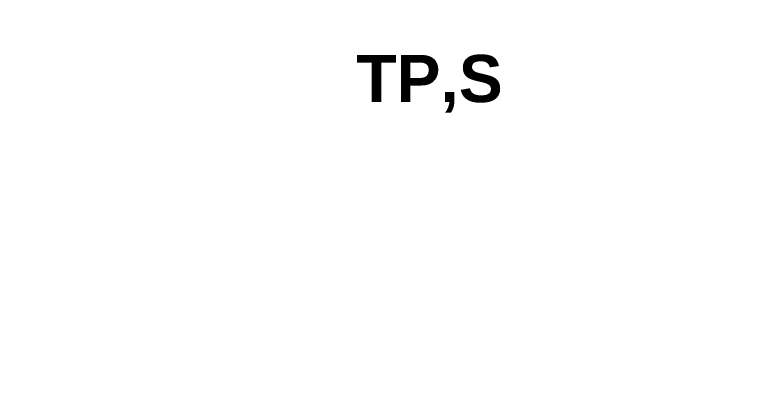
# Model space of a CAD drawing. Header units: millimetres. Extents: x -174 to 283928, y 1291 to 21053.
# Drawn here: x 9812.65 to 9835.05, y 20332.72 to 20343.9 of the extents above; entities that cross this region are included whole.
import ezdxf
from ezdxf.enums import TextEntityAlignment as Align

# ---------------------------------------------------------------- set-up
doc = ezdxf.new("R2010")
doc.units = ezdxf.units.MM
doc.layers.add('Serigraph', color=7, linetype='Continuous')
doc.styles.add('Arial', font='arial.ttf')
doc.styles.add('Arial Rounded', font='')
doc.styles.get('Arial Rounded').set_extended_font_data('Arial Rounded MT Bold')

# ---------------------------------------------------------------- blocks, each defined once
blk = doc.blocks.new('*U204')
at = {"ltscale": 2}
blk.add_lwpolyline([(490.2340403863927, 2.999999995670173), (506.2340403863927, 2.999999995670173, -0.414213562373095), (508.2340403863927, 0.9999999956701728), (508.2340403863927, -1.000000004329827, -0.414213562373095), (506.2340403863927, -3.000000004329827), (490.2340403863927, -3.000000004329827, -0.414213562373095), (488.2340403863927, -1.000000004329827), (488.2340403863927, 0.9999999956701728, -0.414213562373095)], format="xyb", close=True, dxfattribs=at)
blk = doc.blocks.new('ZIOMB16V3_SERIGRAPH')
at = {"layer": 'Serigraph', "linetype": 'Continuous', "insert": (70.14308702804426, 5.63422161070698), "char_height": 1.430134759975059, "attachment_point": 5, "style": 'Arial Rounded'}
blk.add_mtext('TP,S', dxfattribs=at)
blk = doc.blocks.new('ZIOMB16V3_ATT_DEF')
blk.add_wipeout([(0, 45), (140, 45), (140, -45), (0, -45)])
at = {"layer": 'Serigraph'}
blk.add_blockref('ZIOMB16V3_SERIGRAPH', (0, 0), dxfattribs=at)
at = {"color": 3, "style": 'Arial', "flags": 2}
blk.add_attdef('REFERENCE', text='', height=2.5, dxfattribs=at).set_placement((34.24719890203415, 28.94404266689094), align=Align.CENTER)
at = {"color": 3, "style": 'Arial'}
blk.add_attdef('PHYSICAL_ADD.', text='', height=2.5, dxfattribs=at).set_placement((108.2450141619074, 28.95918338258548), align=Align.CENTER)

msp = doc.modelspace()

# ---------------------------------------------------------------- block references
at = {"color": 1}
msp.add_blockref('*U204', (9321.852798085147, 20336.17217098424), dxfattribs=at)

# ---------------------------------------------------------------- next in the draw order: block references
msp.add_blockref('ZIOMB16V3_ATT_DEF', (9755.08683847154, 20336.1721709806))

doc.saveas('drawing.dxf')
